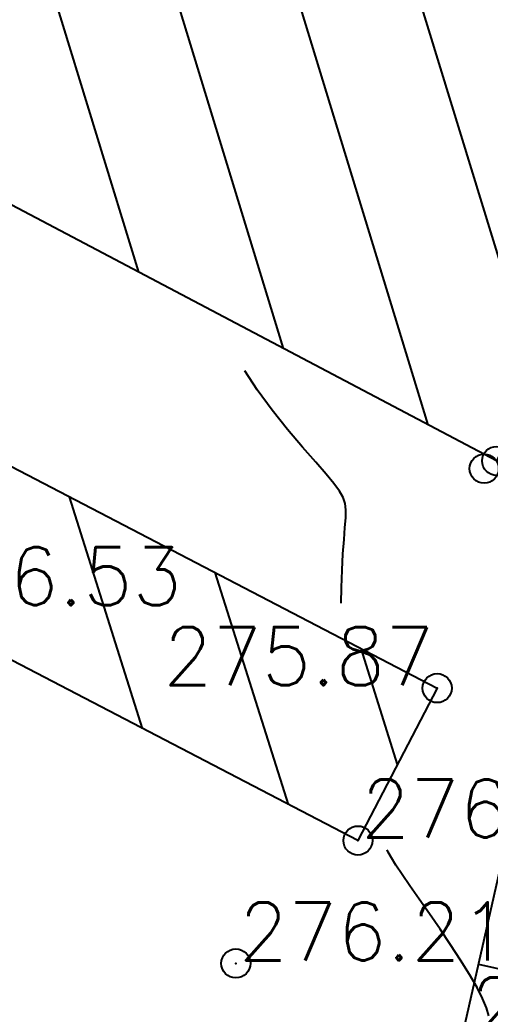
# Model space of a CAD drawing. Header units: millimetres. Extents: x 524954 to 526204, y 9523489 to 9524010.
# Drawn here: x 525314.49 to 525322.58, y 9523772.75 to 9523789.86 of the extents above; entities that cross this region are included whole.
import ezdxf
from ezdxf.enums import TextEntityAlignment as Align

# ---------------------------------------------------------------- set-up
doc = ezdxf.new("R2010")
doc.units = ezdxf.units.MM
doc.header["$PDMODE"] = 32
doc.header["$PDSIZE"] = 0.5
for name, color, linetype in [('Bati', 6, 'Continuous'), ('Bati_H', 1, 'Continuous'), ('CN_02_00', 4, 'Continuous'), ('Haut_Talus', 30, 'Continuous'), ('Talus', 2, 'Continuous'), ('TopoAlt', 3, 'Continuous'), ('TOPOJIS', 7, 'Continuous')]:
    doc.layers.add(name, color=color, linetype=linetype)
doc.styles.add('Simplex 1.0', font='Simplex.shx', dxfattribs={"width": 0.99, "height": 1})

# ---------------------------------------------------------------- blocks, each defined once
blk = doc.blocks.new('TCPOINT M')
at = {"color": 0}
blk.add_point((0, 0), dxfattribs=at)
at = {"layer": 'TopoAlt', "style": 'Simplex 1.0', "width": 0.99}
blk.add_attdef('ALT', (0.15, 0.15), '', height=1, dxfattribs=at)

msp = doc.modelspace()

# ---------------------------------------------------------------- hatches: boundary and pattern name
at = {"layer": 'Bati_H'}
h = msp.add_hatch(dxfattribs=at)
h.set_pattern_fill('_U', color=256, scale=2, angle=-72.981, style=0, pattern_type=0)
h.set_pattern_definition([(287.018979527, (0, 0), (1.9124157077, 0.58537693926), [])])
h.paths.add_polyline_path([(525331.425, 9523798.704), (525322.695, 9523782.272), (525307.769, 9523790.138), (525312.166, 9523798.735), (525313.744, 9523797.799), (525318.176, 9523805.735), (525318.179, 9523805.741)])
h = msp.add_hatch(dxfattribs=at)
h.set_pattern_fill('_U', color=256, scale=2, angle=-72.4863, style=0, pattern_type=0)
h.set_pattern_definition([(287.513722542, (0, 0), (1.9072898066, 0.60186841892), [])])
h.paths.add_polyline_path([(525321.671, 9523778.362), (525320.307, 9523775.739), (525312.553, 9523779.772), (525313.936, 9523782.431), (525313.918, 9523782.395)])

# ---------------------------------------------------------------- linework, layer by layer
at = {"layer": 'Bati', "flags": 128}
for points in [[(525331.425, 9523798.704), (525322.695, 9523782.272), (525307.769, 9523790.138), (525312.166, 9523798.735), (525313.744, 9523797.799), (525318.176, 9523805.735), (525318.179, 9523805.741)], [(525321.671, 9523778.362), (525320.307, 9523775.739), (525312.553, 9523779.772), (525313.936, 9523782.431), (525313.918, 9523782.395)]]:
    msp.add_lwpolyline(points, close=True, dxfattribs=at)
at = {"layer": 'CN_02_00', "elevation": 276, "flags": 128}
for points in [[(525320.019, 9523779.824), (525320.022, 9523780.092), (525320.033, 9523780.393), (525320.049, 9523780.672), (525320.067, 9523780.92), (525320.084, 9523781.129), (525320.096, 9523781.295), (525320.099, 9523781.428), (525320.086, 9523781.54), (525320.052, 9523781.644), (525319.99, 9523781.754), (525319.894, 9523781.883), (525319.76, 9523782.044), (525319.58, 9523782.249), (525319.353, 9523782.509), (525319.096, 9523782.812), (525318.828, 9523783.147), (525318.57, 9523783.498), (525318.36, 9523783.823)], [(525322.562, 9523772.725), (525322.521, 9523772.859), (525322.454, 9523773.021), (525322.357, 9523773.212), (525322.228, 9523773.435), (525322.073, 9523773.682), (525321.901, 9523773.944), (525321.72, 9523774.212), (525321.538, 9523774.477), (525321.363, 9523774.728), (525321.203, 9523774.958), (525321.067, 9523775.156), (525320.96, 9523775.316), (525320.882, 9523775.442), (525320.828, 9523775.542), (525320.812, 9523775.579)]]:
    msp.add_lwpolyline(points, dxfattribs=at)
at = {"layer": 'Haut_Talus', "flags": 128}
msp.add_lwpolyline([(525331.95, 9523874.726), (525336.552, 9523864.296), (525344.734, 9523863.445), (525348.124, 9523858.45), (525349.169, 9523854.661), (525345.554, 9523839.485), (525345.232, 9523831.874), (525345.078, 9523826.742), (525343.91, 9523824.839), (525341.401, 9523810.757), (525339.936, 9523806.873), (525334.522, 9523802.382), (525330.78, 9523794.972), (525327.242, 9523786.801), (525323.549, 9523778.765), (525322.15, 9523772.584), (525324.118, 9523763.53), (525322.368, 9523760.119), (525321.737, 9523757.966)], dxfattribs=at)
at = {"layer": 'Talus'}
msp.add_line((525322.383, 9523773.613), (525324.009, 9523773.245), dxfattribs=at)

# ---------------------------------------------------------------- block references
at = {"layer": 'TOPOJIS'}
ref = msp.add_blockref('TCPOINT M', (525322.695, 9523782.272, 275.82), dxfattribs=at)
ref.add_attrib('ALT', '275.82', (525322.745, 9523782.322, 275.82), dxfattribs={"layer": 'TopoAlt', "height": 1, "style": 'Simplex 1.0', "width": 0.99})
msp.add_blockref('TCPOINT M', (525322.48, 9523782.139), dxfattribs=at)
ref = msp.add_blockref('TCPOINT M', (525312.557, 9523779.737, 276.53), dxfattribs=at)
ref.add_attrib('ALT', '276.53', (525312.607, 9523779.787, 276.53), dxfattribs={"layer": 'TopoAlt', "height": 1, "style": 'Simplex 1.0', "width": 0.99})
ref = msp.add_blockref('TCPOINT M', (525321.671, 9523778.362, 275.87), dxfattribs=at)
ref.add_attrib('ALT', '275.87', dxfattribs={"layer": 'TopoAlt', "height": 1, "style": 'Simplex 1.0', "width": 0.99}).set_placement((525321.621, 9523778.412, 275.87), align=Align.RIGHT)
ref = msp.add_blockref('TCPOINT M', (525320.307, 9523775.739, 276.09), dxfattribs=at)
ref.add_attrib('ALT', '276.09', (525320.357, 9523775.789, 276.09), dxfattribs={"layer": 'TopoAlt', "height": 1, "style": 'Simplex 1.0', "width": 0.99})
ref = msp.add_blockref('TCPOINT M', (525318.204, 9523773.625, 276.21), dxfattribs=at)
ref.add_attrib('ALT', '276.21', (525318.254, 9523773.675, 276.21), dxfattribs={"layer": 'TopoAlt', "height": 1, "style": 'Simplex 1.0', "width": 0.99})
ref = msp.add_blockref('TCPOINT M', (525322.195, 9523772.334, 276.26), dxfattribs=at)
ref.add_attrib('ALT', '276.26', (525322.245, 9523772.384, 276.26), dxfattribs={"layer": 'TopoAlt', "height": 1, "style": 'Simplex 1.0', "width": 0.99})

doc.saveas('drawing.dxf')
